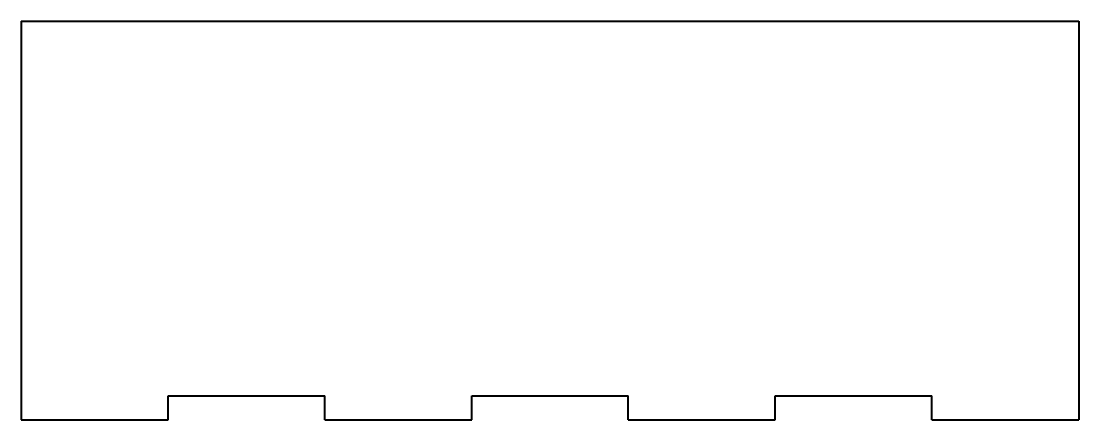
# Model space of a CAD drawing. Header units: inches. Extents: x -2.61 to 2.61, y 0 to 1.97.
import ezdxf

# ---------------------------------------------------------------- set-up
doc = ezdxf.new("R2010")
doc.units = ezdxf.units.IN
doc.header["$MEASUREMENT"] = 0
doc.layers.add('Visible', color=7, linetype='Continuous', lineweight=40)

msp = doc.modelspace()

# ---------------------------------------------------------------- linework, layer by layer
at = {"layer": 'Visible'}
for p, q in [((-2.6134, 1.9685), (2.6134, 1.9685)), ((-2.6134, 1.9685), (-2.6134, 0)), ((2.6134, 1.9685), (2.6134, 0)), ((-1.8866, 0), (-1.8866, 0.1181)), ((-1.8866, 0.1181), (-1.1134, 0.1181)), ((-1.1134, 0), (-1.1134, 0.1181)), ((-0.3866, 0), (-0.3866, 0.1181)), ((-0.3866, 0.1181), (0.3866, 0.1181)), ((0.3866, 0), (0.3866, 0.1181)), ((1.1134, 0), (1.1134, 0.1181)), ((1.1134, 0.1181), (1.8866, 0.1181)), ((1.8866, 0), (1.8866, 0.1181)), ((-2.6134, 0), (-1.8866, 0)), ((-1.1134, 0), (-0.3866, 0)), ((0.3866, 0), (1.1134, 0)), ((1.8866, 0), (2.6134, 0))]:
    msp.add_line(p, q, dxfattribs=at)

doc.saveas('drawing.dxf')
